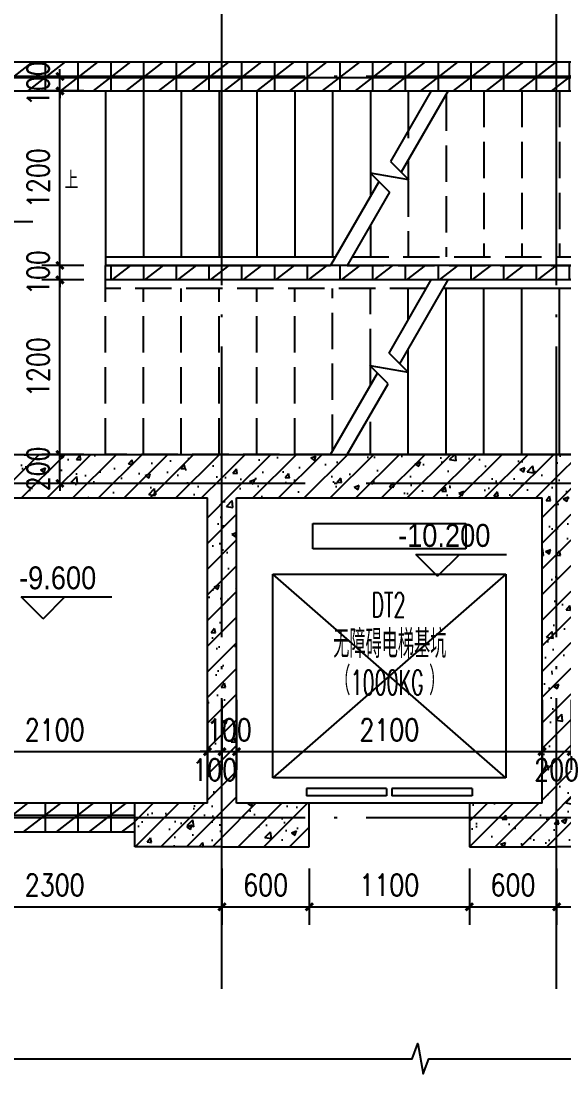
# Model space of a CAD drawing. Extents: x 718358 to 1668613, y -348838 to -159582.
# Drawn here: x 726332 to 730063, y -183256 to -176012 of the extents above; entities that cross this region are included whole.
import ezdxf

# ---------------------------------------------------------------- set-up
doc = ezdxf.new("R2010")
doc.units = 0
doc.header["$LTSCALE"] = 1000
doc.linetypes.add('DASH', pattern=[0.35, 0.25, -0.1])
doc.linetypes.add('DOTE', pattern=[2.42, 2, -0.2, 0.02, -0.2])
for name, color, linetype in [('建-图例填充', 251, 'Continuous'), ('建-墙体', 2, 'Continuous'), ('建-尺寸', 73, 'Continuous'), ('建-影线', 8, 'Continuous'), ('建-房间名', 7, 'Continuous'), ('建-柱子', 6, 'Continuous'), ('建-标高', 3, 'Continuous'), ('建-楼梯', 4, 'Continuous'), ('建-符号', 3, 'Continuous'), ('建-符号说明', 7, 'Continuous'), ('建-轴网', 14, 'DOTE'), ('建-门窗', 4, 'Continuous')]:
    doc.layers.add(name, color=color, linetype=linetype)
doc.styles.add('_TCH_DIM', font='gt单线西文.shx', dxfattribs={"width": 0.8, "bigfont": 'gt单线中文.shx'})
doc.styles.add('DIM_FONT', font='SIMPLEX.shx', dxfattribs={"width": 0.8, "bigfont": 'GBCBIG.shx'})
doc.dimstyles.new('DIMN50', dxfattribs={"dimscale": 0.5, "dimtxt": 300, "dimasz": 100, "dimexe": 250, "dimexo": 300, "dimgap": 150, "dimtad": 1, "dimdec": 0, "dimzin": 0, "dimdsep": 46, "dimtxsty": 'DIM_FONT', "dimblk": 'ARCHTICK', "dimcen": 0.09, "dimdle": 1, "dimclrt": 7, "dimazin": 2, "dimtfac": 1, "dimtdec": 0, "dimtix": 1, "dimtmove": 2, "dimatfit": 3, "dimldrblk": 'ARCHTICK', "dimfxl": 1, "dimtolj": 1, "dimtzin": 0, "dimarcsym": 0})
pattern_1 = [(45, (0, 0), (-88.388348, 88.388348), []), (50, (0, 0), (358.63009, -31.37607), [37.5, -412.5]), (355, (0, 0), (-69.37567, 376.09607), [30, -330]), (100.4514, (29.9, -2.6), (289.25469, 344.71977), [31.8701, -350.57106]), (46.1842, (0, 100), (533.62052, -82.7595), [56.25, -618.75]), (96.6356, (44.47, 93.1), (467.33135, 487.05894), [47.80514, -525.8565]), (351.1842, (0, 100), (467.33097, 487.0593), [45, -495]), (21, (50, 75), (298.45353, -201.30945), [37.5, -412.5]), (326, (50, 75), (121.65767, 362.57502), [30, -330]), (71.4514, (74.87, 58.22), (420.11131, 161.26525), [31.8701, -350.57106]), (37.5, (0, 0), (6.079928, 166.446927), [0, -326, 0, -335, 0, -331.25]), (7.5, (0, 0), (131.53477, 197.205856), [0, -191, 0, -318.5, 0, -126.25]), (327.5, (-111.5, 0), (266.911218, -11.277436), [0, -125, 0, -390, 0, -517.5]), (317.5, (-161.5, 0), (291.593085, 50.05249), [0, -162.5, 0, -259, 0, -367.5])]
pattern_2 = [(0, (0, 0), (0, 175), []), (37.875, (200, 0), (-84.807639, 109.038328), []), (90, (200, 0), (-225, 1e-14), [])]

# ---------------------------------------------------------------- blocks, each defined once
blk = doc.blocks.new('gnftfgfgdsgfd')
at = {"layer": '建-楼梯'}
for p, q in [((726912.8, -155897.7), (729151.5, -155897.7)), ((726912.8, -155897.7), (726912.8, -157037.7)), ((727172.8, -155897.7), (727172.8, -157037.7)), ((727432.8, -155897.7), (727432.8, -157037.7)), ((727692.8, -155897.7), (727692.8, -157037.7)), ((727952.8, -155897.7), (727952.8, -157037.7)), ((728212.8, -155897.7), (728212.8, -157037.7)), ((728472.8, -155897.7), (728472.8, -157037.7)), ((728732.8, -155897.7), (728732.8, -156462.5)), ((729151.5, -155897.7), (728871.1, -156383.3)), ((729266.9, -155897.7), (728944.3, -156456.5)), ((728992.8, -155897.7), (728992.8, -156222.5)), ((728871.1, -156383.3), (728997.3, -156509.5)), ((728992.8, -156372.5), (728992.8, -156505)), ((728997.3, -156509.5), (728732.4, -156462.8)), ((728732.4, -156462.8), (728864.5, -156594.8)), ((728732.8, -156463.2), (728732.8, -156622.9)), ((728791.3, -156521.6), (728458.7, -157097.7)), ((728864.5, -156594.8), (728574.1, -157097.7)), ((726912.8, -157037.7), (726912.8, -157097.7)), ((726912.8, -157037.7), (728493.3, -157037.7)), ((726912.8, -157037.7), (726912.8, -157097.7)), ((726912.8, -157097.7), (728458.7, -157097.7)), ((726912.8, -157097.7), (728458.7, -157097.7)), ((728861.1, -157700.6), (729151.5, -157197.7)), ((728934.3, -157773.8), (729266.9, -157197.7)), ((730812.8, -157197.7), (729266.9, -157197.7)), ((730812.8, -157197.7), (729266.9, -157197.7)), ((730812.8, -157257.7), (730812.8, -157197.7)), ((730812.8, -157257.7), (730812.8, -157197.7)), ((730812.8, -157257.7), (729232.3, -157257.7)), ((729252.8, -158397.9), (729252.8, -157257.7)), ((729512.8, -158397.9), (729512.8, -157257.7)), ((729772.8, -158397.9), (729772.8, -157257.7)), ((730032.8, -158397.9), (730032.8, -157257.7)), ((730292.8, -158397.9), (730292.8, -157257.7)), ((730552.8, -158397.9), (730552.8, -157257.7)), ((730812.8, -158397.9), (730812.8, -157257.7)), ((728993.2, -157832.7), (728861.1, -157700.6)), ((728992.8, -157832.3), (728992.8, -157672.5)), ((728458.7, -158397.9), (728781.3, -157839)), ((728854.5, -157912.2), (728728.3, -157785.9)), ((728728.3, -157785.9), (728993.2, -157832.7)), ((728732.8, -157922.9), (728732.8, -157790.4)), ((728992.8, -158397.9), (728992.8, -157832.9)), ((728574.1, -158397.9), (728854.5, -157912.2)), ((728732.8, -158397.9), (728732.8, -158172.9)), ((730812.8, -158397.9), (728574.1, -158397.9))]:
    blk.add_line(p, q, dxfattribs=at)
at = {"layer": '建-楼梯', "linetype": 'DASH'}
for p, q in [((729252.8, -155922.2), (729252.8, -157037.7)), ((729266.9, -155897.7), (730812.8, -155897.7)), ((729512.8, -155897.7), (729512.8, -157037.7)), ((729772.8, -155897.7), (729772.8, -157037.7)), ((730032.8, -155897.7), (730032.8, -157037.7)), ((730292.8, -155897.7), (730292.8, -157037.7)), ((730552.8, -155897.7), (730552.8, -157037.7)), ((730812.8, -155897.7), (730812.8, -157037.7)), ((728992.8, -156512.4), (728992.8, -157037.7)), ((728732.8, -156822.9), (728732.8, -157037.7)), ((728608.8, -157037.7), (730812.8, -157037.7)), ((730812.8, -157037.7), (730812.8, -157097.7)), ((730812.8, -157037.7), (730812.8, -157097.7)), ((728574.1, -157097.7), (730812.8, -157097.7)), ((728574.1, -157097.7), (730812.8, -157097.7)), ((729151.5, -157197.7), (726912.8, -157197.7)), ((726912.8, -157257.7), (726912.8, -157197.7)), ((729151.5, -157197.7), (726912.8, -157197.7)), ((726912.8, -157257.7), (726912.8, -157197.7)), ((726912.8, -158397.9), (726912.8, -157257.7)), ((729116.8, -157257.7), (726912.8, -157257.7)), ((727172.8, -158397.9), (727172.8, -157257.7)), ((727432.8, -158397.9), (727432.8, -157257.7)), ((727692.8, -158397.9), (727692.8, -157257.7)), ((727952.8, -158397.9), (727952.8, -157257.7)), ((728212.8, -158397.9), (728212.8, -157257.7)), ((728472.8, -158373.4), (728472.8, -157257.7)), ((728732.8, -157783.1), (728732.8, -157257.7)), ((728992.8, -157472.5), (728992.8, -157257.7)), ((728458.7, -158397.9), (726912.8, -158397.9))]:
    blk.add_line(p, q, dxfattribs=at)
at = {"layer": '建-符号'}
for points in [[(726782.8, -156497.7, 0, 0, 0), (728582.8, -156497.7, 40, 0, 0), (728732.8, -156497.7, 0, 0, 0)], [(730942.8, -157797.7, 0, 0, 0), (729142.8, -157797.7, 40, 0, 0), (728992.8, -157797.7, 0, 0, 0)]]:
    blk.add_lwpolyline(points, format="xyseb", dxfattribs=at)
at = {"layer": '建-符号说明', "style": '_TCH_DIM', "width": 0.8}
for p in [(726631, -156572.7), (730987.8, -157872.7)]:
    blk.add_text('上', height=122.8, dxfattribs=at).set_placement(p)
blk = doc.blocks.new('_ArchTick')
at = {"color": 0, "linetype": 'ByBlock', "const_width": 0.4}
blk.add_lwpolyline([(-0.5, -0.5), (0.5, 0.5)], dxfattribs=at)
blk = doc.blocks.new('*D868')
at = {"layer": 'Defpoints', "color": 0, "transparency": 16777216}
for p in [(726599, -176392.7), (726912.8, -176392.7), (726912.8, -176492.7)]:
    blk.add_point(p, dxfattribs=at)
at = {"layer": '建-尺寸', "color": 0, "lineweight": -2, "transparency": 16777216}
for p, q in [((726762.8, -176392.7), (726474, -176392.7)), ((726599, -176392.7), (726599, -176342.7)), ((726599, -176492.7), (726599, -176392.7)), ((726762.8, -176492.7), (726474, -176492.7)), ((726599, -176492.7), (726599, -176542.7))]:
    blk.add_line(p, q, dxfattribs=at)
at = {"layer": '建-尺寸', "color": 0, "lineweight": -2, "transparency": 16777216, "xscale": 50, "yscale": 50, "zscale": 50}
for p, rotation in [((726599, -176392.7), 270), ((726599, -176492.7), 90)]:
    blk.add_blockref('_ArchTick', p, dxfattribs=dict(at, rotation=rotation))
at = {"layer": '建-尺寸', "color": 7, "transparency": 16777216, "insert": (726449, -176442.7), "char_height": 150, "attachment_point": 5, "rotation": 90, "style": 'DIM_FONT'}
blk.add_mtext('\\A1;100', dxfattribs=at)
blk = doc.blocks.new('*D869')
at = {"layer": 'Defpoints', "color": 0, "transparency": 16777216}
for p in [(726599, -176492.7), (726912.8, -176492.7), (726912.8, -177692.7)]:
    blk.add_point(p, dxfattribs=at)
at = {"layer": '建-尺寸', "color": 0, "lineweight": -2, "transparency": 16777216}
for p, q in [((726762.8, -176492.7), (726474, -176492.7)), ((726599, -177693.2), (726599, -176492.2)), ((726762.8, -177692.7), (726474, -177692.7))]:
    blk.add_line(p, q, dxfattribs=at)
at = {"layer": '建-尺寸', "color": 0, "lineweight": -2, "transparency": 16777216, "xscale": 50, "yscale": 50, "zscale": 50}
for p, rotation in [((726599, -176492.7), 90), ((726599, -177692.7), 270)]:
    blk.add_blockref('_ArchTick', p, dxfattribs=dict(at, rotation=rotation))
at = {"layer": '建-尺寸', "color": 7, "transparency": 16777216, "insert": (726449, -177092.7), "char_height": 150, "attachment_point": 5, "rotation": 90, "style": 'DIM_FONT'}
blk.add_mtext('\\A1;1200', dxfattribs=at)
blk = doc.blocks.new('*D870')
at = {"layer": 'Defpoints', "color": 0, "transparency": 16777216}
for p in [(726599, -177692.7), (726912.8, -177692.7), (726912.8, -177792.7)]:
    blk.add_point(p, dxfattribs=at)
at = {"layer": '建-尺寸', "color": 0, "lineweight": -2, "transparency": 16777216}
for p, q in [((726762.8, -177692.7), (726474, -177692.7)), ((726599, -177692.7), (726599, -177642.7)), ((726599, -177792.7), (726599, -177692.7)), ((726762.8, -177792.7), (726474, -177792.7)), ((726599, -177792.7), (726599, -177842.7))]:
    blk.add_line(p, q, dxfattribs=at)
at = {"layer": '建-尺寸', "color": 0, "lineweight": -2, "transparency": 16777216, "xscale": 50, "yscale": 50, "zscale": 50}
for p, rotation in [((726599, -177692.7), 270), ((726599, -177792.7), 90)]:
    blk.add_blockref('_ArchTick', p, dxfattribs=dict(at, rotation=rotation))
at = {"layer": '建-尺寸', "color": 7, "transparency": 16777216, "insert": (726449, -177742.7), "char_height": 150, "attachment_point": 5, "rotation": 90, "style": 'DIM_FONT'}
blk.add_mtext('\\A1;100', dxfattribs=at)
blk = doc.blocks.new('*D871')
at = {"layer": 'Defpoints', "color": 0, "transparency": 16777216}
for p in [(726599, -177792.7), (726912.8, -177792.7), (726912.8, -178992.9)]:
    blk.add_point(p, dxfattribs=at)
at = {"layer": '建-尺寸', "color": 0, "lineweight": -2, "transparency": 16777216}
for p, q in [((726762.8, -177792.7), (726474, -177792.7)), ((726599, -178993.4), (726599, -177792.2)), ((726762.8, -178992.9), (726474, -178992.9))]:
    blk.add_line(p, q, dxfattribs=at)
at = {"layer": '建-尺寸', "color": 0, "lineweight": -2, "transparency": 16777216, "xscale": 50, "yscale": 50, "zscale": 50}
for p, rotation in [((726599, -177792.7), 90), ((726599, -178992.9), 270)]:
    blk.add_blockref('_ArchTick', p, dxfattribs=dict(at, rotation=rotation))
at = {"layer": '建-尺寸', "color": 7, "transparency": 16777216, "insert": (726449, -178392.8), "char_height": 150, "attachment_point": 5, "rotation": 90, "style": 'DIM_FONT'}
blk.add_mtext('\\A1;1200', dxfattribs=at)
blk = doc.blocks.new('*D872')
at = {"layer": 'Defpoints', "color": 0, "transparency": 16777216}
for p in [(726599, -178992.9), (726912.8, -178992.9), (726912.8, -179192.7)]:
    blk.add_point(p, dxfattribs=at)
at = {"layer": '建-尺寸', "color": 0, "lineweight": -2, "transparency": 16777216}
for p, q in [((726762.8, -178992.9), (726474, -178992.9)), ((726599, -178992.9), (726599, -178942.9)), ((726599, -179192.7), (726599, -178992.9)), ((726762.8, -179192.7), (726474, -179192.7)), ((726599, -179192.7), (726599, -179242.7))]:
    blk.add_line(p, q, dxfattribs=at)
at = {"layer": '建-尺寸', "color": 0, "lineweight": -2, "transparency": 16777216, "xscale": 50, "yscale": 50, "zscale": 50}
for p, rotation in [((726599, -178992.9), 270), ((726599, -179192.7), 90)]:
    blk.add_blockref('_ArchTick', p, dxfattribs=dict(at, rotation=rotation))
at = {"layer": '建-尺寸', "color": 7, "transparency": 16777216, "insert": (726449, -179092.8), "char_height": 150, "attachment_point": 5, "rotation": 90, "style": 'DIM_FONT'}
blk.add_mtext('\\A1;200', dxfattribs=at)
blk = doc.blocks.new('*D879')
at = {"layer": 'Defpoints', "color": 0, "transparency": 16777216}
for p in [(730012.8, -181692.9), (732312.8, -181692.9), (732312.8, -182105.9)]:
    blk.add_point(p, dxfattribs=at)
at = {"layer": '建-尺寸', "color": 0, "lineweight": -2, "transparency": 16777216}
for p, q in [((730012.8, -181842.9), (730012.8, -182230.9)), ((732312.8, -181842.9), (732312.8, -182230.9)), ((730012.3, -182105.9), (732313.3, -182105.9))]:
    blk.add_line(p, q, dxfattribs=at)
at = {"layer": '建-尺寸', "color": 0, "lineweight": -2, "transparency": 16777216, "xscale": 50, "yscale": 50, "zscale": 50, "rotation": 180}
blk.add_blockref('_ArchTick', (730012.8, -182105.9), dxfattribs=at)
at = {"layer": '建-尺寸', "color": 0, "lineweight": -2, "transparency": 16777216, "xscale": 50, "yscale": 50, "zscale": 50}
blk.add_blockref('_ArchTick', (732312.8, -182105.9), dxfattribs=at)
at = {"layer": '建-尺寸', "color": 7, "transparency": 16777216, "insert": (731162.8, -181955.9), "char_height": 150, "attachment_point": 5, "style": 'DIM_FONT'}
blk.add_mtext('\\A1;2300', dxfattribs=at)
blk = doc.blocks.new('*D880')
at = {"layer": 'Defpoints', "color": 0, "transparency": 16777216}
for p in [(729412.8, -181692.9), (730012.8, -181692.9), (730012.8, -182105.9)]:
    blk.add_point(p, dxfattribs=at)
at = {"layer": '建-尺寸', "color": 0, "lineweight": -2, "transparency": 16777216}
for p, q in [((729412.8, -181842.9), (729412.8, -182230.9)), ((730012.8, -181842.9), (730012.8, -182230.9)), ((729412.3, -182105.9), (730013.3, -182105.9))]:
    blk.add_line(p, q, dxfattribs=at)
at = {"layer": '建-尺寸', "color": 0, "lineweight": -2, "transparency": 16777216, "xscale": 50, "yscale": 50, "zscale": 50, "rotation": 180}
blk.add_blockref('_ArchTick', (729412.8, -182105.9), dxfattribs=at)
at = {"layer": '建-尺寸', "color": 0, "lineweight": -2, "transparency": 16777216, "xscale": 50, "yscale": 50, "zscale": 50}
blk.add_blockref('_ArchTick', (730012.8, -182105.9), dxfattribs=at)
at = {"layer": '建-尺寸', "color": 7, "transparency": 16777216, "insert": (729712.8, -181955.9), "char_height": 150, "attachment_point": 5, "style": 'DIM_FONT'}
blk.add_mtext('\\A1;600', dxfattribs=at)
blk = doc.blocks.new('*D881')
at = {"layer": 'Defpoints', "color": 0, "transparency": 16777216}
for p in [(728312.8, -181692.9), (729412.8, -181692.9), (729412.8, -182105.9)]:
    blk.add_point(p, dxfattribs=at)
at = {"layer": '建-尺寸', "color": 0, "lineweight": -2, "transparency": 16777216}
for p, q in [((728312.8, -181842.9), (728312.8, -182230.9)), ((729412.8, -181842.9), (729412.8, -182230.9)), ((728312.3, -182105.9), (729413.3, -182105.9))]:
    blk.add_line(p, q, dxfattribs=at)
at = {"layer": '建-尺寸', "color": 0, "lineweight": -2, "transparency": 16777216, "xscale": 50, "yscale": 50, "zscale": 50, "rotation": 180}
blk.add_blockref('_ArchTick', (728312.8, -182105.9), dxfattribs=at)
at = {"layer": '建-尺寸', "color": 0, "lineweight": -2, "transparency": 16777216, "xscale": 50, "yscale": 50, "zscale": 50}
blk.add_blockref('_ArchTick', (729412.8, -182105.9), dxfattribs=at)
at = {"layer": '建-尺寸', "color": 7, "transparency": 16777216, "insert": (728862.8, -181955.9), "char_height": 150, "attachment_point": 5, "style": 'DIM_FONT'}
blk.add_mtext('\\A1;1100', dxfattribs=at)
blk = doc.blocks.new('*D882')
at = {"layer": 'Defpoints', "color": 0, "transparency": 16777216}
for p in [(727712.8, -181692.9), (728312.8, -181692.9), (728312.8, -182105.9)]:
    blk.add_point(p, dxfattribs=at)
at = {"layer": '建-尺寸', "color": 0, "lineweight": -2, "transparency": 16777216}
for p, q in [((727712.8, -181842.9), (727712.8, -182230.9)), ((728312.8, -181842.9), (728312.8, -182230.9)), ((727712.3, -182105.9), (728313.3, -182105.9))]:
    blk.add_line(p, q, dxfattribs=at)
at = {"layer": '建-尺寸', "color": 0, "lineweight": -2, "transparency": 16777216, "xscale": 50, "yscale": 50, "zscale": 50, "rotation": 180}
blk.add_blockref('_ArchTick', (727712.8, -182105.9), dxfattribs=at)
at = {"layer": '建-尺寸', "color": 0, "lineweight": -2, "transparency": 16777216, "xscale": 50, "yscale": 50, "zscale": 50}
blk.add_blockref('_ArchTick', (728312.8, -182105.9), dxfattribs=at)
at = {"layer": '建-尺寸', "color": 7, "transparency": 16777216, "insert": (728012.8, -181955.9), "char_height": 150, "attachment_point": 5, "style": 'DIM_FONT'}
blk.add_mtext('\\A1;600', dxfattribs=at)
blk = doc.blocks.new('*D883')
at = {"layer": 'Defpoints', "color": 0, "transparency": 16777216}
for p in [(725412.8, -181692.9), (727712.8, -181692.9), (727712.8, -182105.9)]:
    blk.add_point(p, dxfattribs=at)
at = {"layer": '建-尺寸', "color": 0, "lineweight": -2, "transparency": 16777216}
for p, q in [((725412.8, -181842.9), (725412.8, -182230.9)), ((727712.8, -181842.9), (727712.8, -182230.9)), ((725412.3, -182105.9), (727713.3, -182105.9))]:
    blk.add_line(p, q, dxfattribs=at)
at = {"layer": '建-尺寸', "color": 0, "lineweight": -2, "transparency": 16777216, "xscale": 50, "yscale": 50, "zscale": 50, "rotation": 180}
blk.add_blockref('_ArchTick', (725412.8, -182105.9), dxfattribs=at)
at = {"layer": '建-尺寸', "color": 0, "lineweight": -2, "transparency": 16777216, "xscale": 50, "yscale": 50, "zscale": 50}
blk.add_blockref('_ArchTick', (727712.8, -182105.9), dxfattribs=at)
at = {"layer": '建-尺寸', "color": 7, "transparency": 16777216, "insert": (726562.8, -181955.9), "char_height": 150, "attachment_point": 5, "style": 'DIM_FONT'}
blk.add_mtext('\\A1;2300', dxfattribs=at)
blk = doc.blocks.new('*D981')
at = {"layer": 'Defpoints', "color": 0, "transparency": 16777216}
for p in [(725512.8, -180532.5), (727612.8, -180532.5), (727612.8, -181038.1)]:
    blk.add_point(p, dxfattribs=at)
at = {"layer": '建-尺寸', "color": 0, "lineweight": -2, "transparency": 16777216}
for p, q in [((725512.8, -180682.5), (725512.8, -181163.1)), ((727612.8, -180682.5), (727612.8, -181163.1)), ((725512.3, -181038.1), (727613.3, -181038.1))]:
    blk.add_line(p, q, dxfattribs=at)
at = {"layer": '建-尺寸', "color": 0, "lineweight": -2, "transparency": 16777216, "xscale": 50, "yscale": 50, "zscale": 50, "rotation": 180}
blk.add_blockref('_ArchTick', (725512.8, -181038.1), dxfattribs=at)
at = {"layer": '建-尺寸', "color": 0, "lineweight": -2, "transparency": 16777216, "xscale": 50, "yscale": 50, "zscale": 50}
blk.add_blockref('_ArchTick', (727612.8, -181038.1), dxfattribs=at)
at = {"layer": '建-尺寸', "color": 7, "transparency": 16777216, "insert": (726562.8, -180888.1), "char_height": 150, "attachment_point": 5, "style": 'DIM_FONT'}
blk.add_mtext('\\A1;2100', dxfattribs=at)
blk = doc.blocks.new('*D982')
at = {"layer": 'Defpoints', "color": 0, "transparency": 16777216}
for p in [(727612.8, -180532.5), (727712.8, -180532.5), (727712.8, -181038.1)]:
    blk.add_point(p, dxfattribs=at)
at = {"layer": '建-尺寸', "color": 0, "lineweight": -2, "transparency": 16777216}
for p, q in [((727612.8, -180682.5), (727612.8, -181163.1)), ((727712.8, -180682.5), (727712.8, -181163.1)), ((727612.8, -181038.1), (727562.8, -181038.1)), ((727612.8, -181038.1), (727712.8, -181038.1)), ((727712.8, -181038.1), (727762.8, -181038.1))]:
    blk.add_line(p, q, dxfattribs=at)
at = {"layer": '建-尺寸', "color": 0, "lineweight": -2, "transparency": 16777216, "xscale": 50, "yscale": 50, "zscale": 50}
blk.add_blockref('_ArchTick', (727612.8, -181038.1), dxfattribs=at)
at = {"layer": '建-尺寸', "color": 0, "lineweight": -2, "transparency": 16777216, "xscale": 50, "yscale": 50, "zscale": 50, "rotation": 180}
blk.add_blockref('_ArchTick', (727712.8, -181038.1), dxfattribs=at)
at = {"layer": '建-尺寸', "color": 7, "transparency": 16777216, "insert": (727662.8, -181163.1), "char_height": 150, "attachment_point": 5, "style": 'DIM_FONT'}
blk.add_mtext('\\A1;100', dxfattribs=at)
blk = doc.blocks.new('*D983')
at = {"layer": 'Defpoints', "color": 0, "transparency": 16777216}
for p in [(727712.8, -180532.5), (727812.8, -180532.5), (727812.8, -181038.1)]:
    blk.add_point(p, dxfattribs=at)
at = {"layer": '建-尺寸', "color": 0, "lineweight": -2, "transparency": 16777216}
for p, q in [((727712.8, -180682.5), (727712.8, -181163.1)), ((727812.8, -180682.5), (727812.8, -181163.1)), ((727712.8, -181038.1), (727662.8, -181038.1)), ((727712.8, -181038.1), (727812.8, -181038.1)), ((727812.8, -181038.1), (727862.8, -181038.1))]:
    blk.add_line(p, q, dxfattribs=at)
at = {"layer": '建-尺寸', "color": 0, "lineweight": -2, "transparency": 16777216, "xscale": 50, "yscale": 50, "zscale": 50}
blk.add_blockref('_ArchTick', (727712.8, -181038.1), dxfattribs=at)
at = {"layer": '建-尺寸', "color": 0, "lineweight": -2, "transparency": 16777216, "xscale": 50, "yscale": 50, "zscale": 50, "rotation": 180}
blk.add_blockref('_ArchTick', (727812.8, -181038.1), dxfattribs=at)
at = {"layer": '建-尺寸', "color": 7, "transparency": 16777216, "insert": (727762.8, -180888.1), "char_height": 150, "attachment_point": 5, "style": 'DIM_FONT'}
blk.add_mtext('\\A1;100', dxfattribs=at)
blk = doc.blocks.new('*D984')
at = {"layer": 'Defpoints', "color": 0, "transparency": 16777216}
for p in [(727812.8, -180532.5), (729912.8, -180532.5), (729912.8, -181038.1)]:
    blk.add_point(p, dxfattribs=at)
at = {"layer": '建-尺寸', "color": 0, "lineweight": -2, "transparency": 16777216}
for p, q in [((727812.8, -180682.5), (727812.8, -181163.1)), ((729912.8, -180682.5), (729912.8, -181163.1)), ((727812.3, -181038.1), (729913.3, -181038.1))]:
    blk.add_line(p, q, dxfattribs=at)
at = {"layer": '建-尺寸', "color": 0, "lineweight": -2, "transparency": 16777216, "xscale": 50, "yscale": 50, "zscale": 50, "rotation": 180}
blk.add_blockref('_ArchTick', (727812.8, -181038.1), dxfattribs=at)
at = {"layer": '建-尺寸', "color": 0, "lineweight": -2, "transparency": 16777216, "xscale": 50, "yscale": 50, "zscale": 50}
blk.add_blockref('_ArchTick', (729912.8, -181038.1), dxfattribs=at)
at = {"layer": '建-尺寸', "color": 7, "transparency": 16777216, "insert": (728862.8, -180888.1), "char_height": 150, "attachment_point": 5, "style": 'DIM_FONT'}
blk.add_mtext('\\A1;2100', dxfattribs=at)
blk = doc.blocks.new('*D985')
at = {"layer": 'Defpoints', "color": 0, "transparency": 16777216}
for p in [(729912.8, -180532.5), (730112.8, -180532.5), (730112.8, -181038.1)]:
    blk.add_point(p, dxfattribs=at)
at = {"layer": '建-尺寸', "color": 0, "lineweight": -2, "transparency": 16777216}
for p, q in [((729912.8, -180682.5), (729912.8, -181163.1)), ((730112.8, -180682.5), (730112.8, -181163.1)), ((729912.3, -181038.1), (730113.3, -181038.1))]:
    blk.add_line(p, q, dxfattribs=at)
at = {"layer": '建-尺寸', "color": 0, "lineweight": -2, "transparency": 16777216, "xscale": 50, "yscale": 50, "zscale": 50, "rotation": 180}
blk.add_blockref('_ArchTick', (729912.8, -181038.1), dxfattribs=at)
at = {"layer": '建-尺寸', "color": 0, "lineweight": -2, "transparency": 16777216, "xscale": 50, "yscale": 50, "zscale": 50}
blk.add_blockref('_ArchTick', (730112.8, -181038.1), dxfattribs=at)
at = {"layer": '建-尺寸', "color": 7, "transparency": 16777216, "insert": (730012.8, -181163.1), "char_height": 150, "attachment_point": 5, "style": 'DIM_FONT'}
blk.add_mtext('\\A1;200', dxfattribs=at)

msp = doc.modelspace()

# ---------------------------------------------------------------- hatches: boundary and pattern name
at = {"layer": '建-影线'}
h = msp.add_hatch(dxfattribs=at)
h.set_pattern_fill('空心砖', color=256, scale=50, style=0)
h.set_pattern_definition(pattern_2)
h.paths.add_polyline_path([(725412.8, -176426), (725512.8, -176492.7), (732212.8, -176492.7), (732312.8, -176426), (732312.8, -176292.7), (725412.8, -176292.7)])
h = msp.add_hatch(dxfattribs=at)
h.set_pattern_fill('空心砖', color=256, scale=50, style=0)
h.set_pattern_definition(pattern_2)
h.paths.add_polyline_path([(730812.8, -177692.7), (726912.8, -177692.7), (726912.8, -177792.7), (730812.8, -177792.7)])
h = msp.add_hatch(dxfattribs=at)
h.set_pattern_fill('钢筋混凝土', color=256, scale=50, style=0)
h.set_pattern_definition(pattern_1)
h.paths.add_polyline_path([(725212.8, -178992.9), (725512.8, -179292.9), (727612.8, -179292.9), (727712.9, -179192.9), (727713.1, -178992.9)])
h = msp.add_hatch(dxfattribs=at)
h.set_pattern_fill('钢筋混凝土', color=256, scale=50, style=0)
h.set_pattern_definition(pattern_1)
h.paths.add_polyline_path([(727712.9, -179192.9), (727812.8, -179292.9), (729912.8, -179292.9), (730012.9, -179192.9), (730013.1, -178992.9), (727713.1, -178992.9)])
h = msp.add_hatch(dxfattribs=at)
h.set_pattern_fill('钢筋混凝土', color=256, scale=50, style=0)
h.set_pattern_definition(pattern_1)
h.paths.add_polyline_path([(730012.9, -179192.9), (730112.8, -179292.9), (732212.8, -179292.9), (732512.8, -178992.9), (730013.1, -178992.9)])
h = msp.add_hatch(dxfattribs=at)
h.set_pattern_fill('钢筋混凝土', color=256, scale=50, style=0)
h.set_pattern_definition(pattern_1)
h.paths.add_polyline_path([(727712.9, -181492.9), (727812.8, -181392.9), (727812.8, -179292.9), (727712.9, -179192.9), (727612.8, -179292.9), (727612.8, -181392.9)])
h = msp.add_hatch(dxfattribs=at)
h.set_pattern_fill('钢筋混凝土', color=256, scale=50, style=0)
h.set_pattern_definition(pattern_1)
h.paths.add_polyline_path([(730012.9, -181492.9), (730112.8, -181392.9), (730112.8, -179292.9), (730012.9, -179192.9), (729912.8, -179292.9), (729912.8, -181392.9)])
h = msp.add_hatch(dxfattribs=at)
h.set_pattern_fill('空心砖', color=256, scale=50, style=0)
h.set_pattern_definition(pattern_2)
h.paths.add_polyline_path([(727112.8, -181592.9), (727112.8, -181392.9), (726012.8, -181392.9), (726012.8, -181592.9)])
h = msp.add_hatch(dxfattribs=at)
h.set_pattern_fill('钢筋混凝土', color=256, scale=50, style=0)
h.set_pattern_definition(pattern_1)
h.paths.add_polyline_path([(727712.9, -181492.9), (727612.8, -181392.9), (727112.8, -181392.9), (727112.8, -181692.9), (727713.1, -181692.9)])
h = msp.add_hatch(dxfattribs=at)
h.set_pattern_fill('钢筋混凝土', color=256, scale=50, style=0)
h.set_pattern_definition(pattern_1)
h.paths.add_polyline_path([(727713.1, -181692.9), (728312.8, -181692.9), (728312.8, -181392.9), (727812.8, -181392.9), (727712.9, -181492.9)])
h = msp.add_hatch(dxfattribs=at)
h.set_pattern_fill('钢筋混凝土', color=256, scale=50, style=0)
h.set_pattern_definition(pattern_1)
h.paths.add_polyline_path([(729912.8, -181392.9), (729412.8, -181392.9), (729412.8, -181692.9), (730013.1, -181692.9), (730012.9, -181492.9)])
h = msp.add_hatch(dxfattribs=at)
h.set_pattern_fill('钢筋混凝土', color=256, scale=50, style=0)
h.set_pattern_definition(pattern_1)
h.paths.add_polyline_path([(732512.8, -181692.9), (732212.8, -181392.9), (730112.8, -181392.9), (730012.9, -181492.9), (730013.1, -181692.9)])

# ---------------------------------------------------------------- linework, layer by layer
at = {"layer": '建-墙体'}
for p, q in [((725412.8, -176292.7), (732312.8, -176292.7)), ((725512.8, -176492.7), (732212.8, -176492.7)), ((730812.8, -177692.7), (726912.8, -177692.7)), ((726912.8, -177792.7), (726912.8, -177692.7)), ((730812.8, -177792.7), (726912.8, -177792.7)), ((727112.8, -181392.9), (726012.8, -181392.9)), ((727112.8, -181592.9), (726012.8, -181592.9))]:
    msp.add_line(p, q, dxfattribs=at)
at = {"layer": '建-柱子'}
for p, q in [((725212.8, -178992.9), (727713.1, -178992.9)), ((727713.1, -178992.9), (730013.1, -178992.9)), ((730013.1, -178992.9), (732512.8, -178992.9)), ((725512.8, -179292.9), (727612.8, -179292.9)), ((727612.8, -181392.9), (727612.8, -179292.9)), ((727812.8, -181392.9), (727812.8, -179292.9)), ((727812.8, -179292.9), (729912.8, -179292.9)), ((729912.8, -181392.9), (729912.8, -179292.9)), ((727612.8, -181392.9), (727112.8, -181392.9)), ((727112.8, -181692.9), (727112.8, -181392.9)), ((728312.8, -181392.9), (727812.8, -181392.9)), ((728312.8, -181692.9), (728312.8, -181392.9)), ((729912.8, -181392.9), (729412.8, -181392.9)), ((729412.8, -181392.9), (729412.8, -181692.9)), ((727713.1, -181692.9), (727112.8, -181692.9)), ((727713.1, -181692.9), (728312.8, -181692.9)), ((729412.8, -181692.9), (730013.1, -181692.9)), ((732512.8, -181692.9), (730013.1, -181692.9))]:
    msp.add_line(p, q, dxfattribs=at)
at = {"layer": '建-标高'}
for p, q in [((729195, -179831.9), (729045, -179681.9)), ((729045, -179681.9), (729668.3, -179681.9)), ((729195, -179831.9), (729345, -179681.9)), ((726483.4, -180123.6), (726333.4, -179973.6)), ((726333.4, -179973.6), (726956.7, -179973.6)), ((726483.4, -180123.6), (726633.4, -179973.6))]:
    msp.add_line(p, q, dxfattribs=at)
at = {"layer": '建-楼梯'}
for p, q in [((728337.8, -179642.7), (728337.8, -179467.7)), ((728337.8, -179467.7), (729387.8, -179467.7)), ((729387.8, -179467.7), (729387.8, -179642.7)), ((729387.8, -179642.7), (728337.8, -179642.7)), ((728062.8, -181217.7), (728062.8, -179817.7)), ((728062.8, -179817.7), (729662.8, -179817.7)), ((729662.8, -179817.7), (728062.8, -181217.7)), ((729662.8, -181217.7), (728062.8, -179817.7)), ((729662.8, -179817.7), (729662.8, -181217.7)), ((729662.8, -181217.7), (728062.8, -181217.7))]:
    msp.add_line(p, q, dxfattribs=at)
at = {"layer": '建-符号'}
msp.add_lwpolyline([(722609.5, -183150.8), (729020.8, -183150.8), (729059, -183045.8), (729096.1, -183255.8), (729133.3, -183150.8), (735544.6, -183150.8)], dxfattribs=at)
at = {"layer": '建-轴网'}
for p, q in [((727712.8, -182669.8), (727712.8, -175785)), ((730012.8, -182669.8), (730012.8, -175785)), ((735544.6, -176392.7), (722609.5, -176392.7)), ((726412.8, -177392.7), (723214.9, -177392.7)), ((735544.6, -179192.7), (722609.5, -179192.7)), ((735544.6, -181492.7), (722609.5, -181492.7))]:
    msp.add_line(p, q, dxfattribs=at)
at = {"layer": '建-门窗'}
for p, q in [((728294.5, -181292.9), (728294.5, -181342.9)), ((728844.5, -181292.9), (728294.5, -181292.9)), ((728844.5, -181292.9), (728844.5, -181342.9)), ((729431.1, -181292.9), (728881.1, -181292.9)), ((728881.1, -181292.9), (728881.1, -181342.9)), ((729431.1, -181292.9), (729431.1, -181342.9)), ((728844.5, -181342.9), (728294.5, -181342.9)), ((729412.8, -181392.9), (728312.8, -181392.9)), ((729431.1, -181342.9), (728881.1, -181342.9))]:
    msp.add_line(p, q, dxfattribs=at)

# ---------------------------------------------------------------- block references
at = {"layer": '建-图例填充'}
msp.add_blockref('gnftfgfgdsgfd', (0, -20595), dxfattribs=at)

# ---------------------------------------------------------------- texts
at = {"layer": '建-房间名', "style": 'DIM_FONT'}
for s, height, width, p in [('DT2', 170, 0.564706, (728739.4, -180114)), ('无障碍电梯基坑', 192.91, 0.8, (728477.4, -180393.2)), ('（', 192.9, 0.8, (728484.4, -180647.5)), ('）', 192.9, 0.8, (729136.2, -180647.5)), ('1000KG', 170, 0.564706, (728596.7, -180647.5))]:
    msp.add_text(s, height=height, dxfattribs=dict(at, width=width)).set_placement(p)
at = {"layer": '建-标高', "style": '_TCH_DIM', "width": 0.888889}
for s, p in [('-10.200', (728922.6, -179629.4)), ('-9.600', (726317.7, -179921.1))]:
    msp.add_text(s, height=157.5, dxfattribs=at).set_placement(p)

# ---------------------------------------------------------------- dimensions: what is measured, and where the dimension line sits
at = {"layer": '建-尺寸'}
for p1, p2, distance, picture, middle in [((726912.8, -176492.7), (726912.8, -176392.7), 313.8, '*D868', (726449, -176442.7)), ((726912.8, -177692.7), (726912.8, -176492.7), 313.8, '*D869', (726449, -177092.7)), ((726912.8, -177792.7), (726912.8, -177692.7), 313.8, '*D870', (726449, -177742.7)), ((726912.8, -178992.9), (726912.8, -177792.7), 313.8, '*D871', (726449, -178392.8)), ((726912.8, -179192.7), (726912.8, -178992.9), 313.8, '*D872', (726449, -179092.8)), ((725512.8, -180532.5), (727612.8, -180532.5), -505.6, '*D981', (726562.8, -180888.1)), ((727712.8, -180532.5), (727812.8, -180532.5), -505.6, '*D983', (727762.8, -180888.1)), ((727812.8, -180532.5), (729912.8, -180532.5), -505.6, '*D984', (728862.8, -180888.1)), ((725412.8, -181692.9), (727712.8, -181692.9), -413.1, '*D883', (726562.8, -181955.9)), ((727712.8, -181692.9), (728312.8, -181692.9), -413.1, '*D882', (728012.8, -181955.9)), ((728312.8, -181692.9), (729412.8, -181692.9), -413.1, '*D881', (728862.8, -181955.9)), ((729412.8, -181692.9), (730012.8, -181692.9), -413.1, '*D880', (729712.8, -181955.9)), ((730012.8, -181692.9), (732312.8, -181692.9), -413.1, '*D879', (731162.8, -181955.9))]:
    dim = msp.add_aligned_dim(p1=p1, p2=p2, distance=distance, dimstyle='DIMN50', dxfattribs=at)
    dim.commit()
    dim.dimension.update_dxf_attribs({"geometry": picture, "text_midpoint": middle})
for base, p1, p2, picture, middle in [((727712.8, -181038.1), (727612.8, -180532.5), (727712.8, -180532.5), '*D982', (727662.8, -181163.1)), ((730112.8, -181038.1), (729912.8, -180532.5), (730112.8, -180532.5), '*D985', (730012.8, -181163.1))]:
    dim = msp.add_linear_dim(base=base, p1=p1, p2=p2, angle=0, dimstyle='DIMN50', dxfattribs=at)
    dim.commit()
    dim.dimension.update_dxf_attribs({"geometry": picture, "text_midpoint": middle, "dimtype": 161})

doc.saveas('drawing.dxf')
